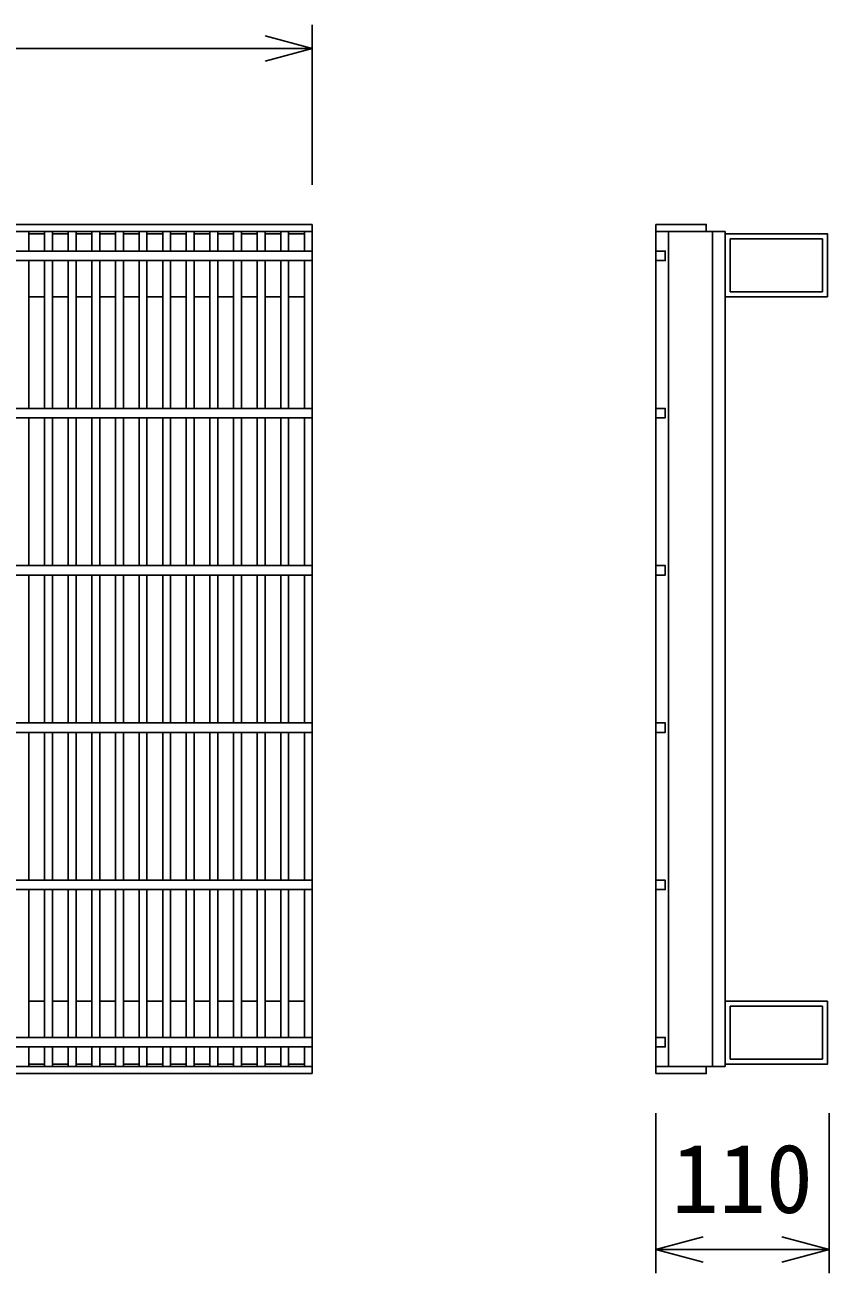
# Model space of a CAD drawing. Units: millimetres, scale not verified. Extents: x -33600 to 33600, y -11880 to 11880.
# Drawn here: x -20798 to -20288, y -7326 to -6532 of the extents above; entities that cross this region are included whole.
import ezdxf
from ezdxf.enums import TextEntityAlignment as Align

# ---------------------------------------------------------------- set-up
doc = ezdxf.new("R2010")
doc.units = ezdxf.units.MM
doc.header["$LTSCALE"] = 40
doc.layers.add('0-0_DIM', color=7, linetype='Continuous', lineweight=25)
doc.layers.add('0-2_HATCH', color=6, linetype='Continuous', lineweight=25)
doc.styles.add('ＭＳ ゴシック', font='')
doc.styles.get('ＭＳ ゴシック').set_extended_font_data('MS Gothic')

msp = doc.modelspace()

# ---------------------------------------------------------------- linework, layer by layer
at = {"layer": '0-0_DIM'}
for p, q in [((-20615.84, -6633.78), (-20615.84, -6532.19)), ((-20615.84, -6547.19), (-21610.84, -6547.19)), ((-20397.5, -7224.22), (-20397.5, -7325.81)), ((-20287.5, -7224.22), (-20287.5, -7325.81)), ((-20287.5, -7310.81), (-20397.5, -7310.81))]:
    msp.add_line(p, q, dxfattribs=at)
for points in [[(-20645.84, -6555.23), (-20615.84, -6547.19), (-20645.84, -6539.15)], [(-20367.5, -7318.85), (-20397.5, -7310.81), (-20367.5, -7302.77)], [(-20317.5, -7302.77), (-20287.5, -7310.81), (-20317.5, -7318.85)]]:
    msp.add_lwpolyline(points, dxfattribs=at)
at = {"layer": '0-2_HATCH'}
for p, q in [((-20615.84, -6659), (-21610.84, -6659)), ((-20615.84, -6663.5), (-21610.84, -6663.5)), ((-20795.84, -6663.5), (-20795.84, -6676)), ((-20785.84, -6665), (-20795.84, -6665)), ((-20785.84, -6663.5), (-20785.84, -6676)), ((-20780.84, -6663.5), (-20780.84, -6676)), ((-20770.84, -6665), (-20780.84, -6665)), ((-20770.84, -6663.5), (-20770.84, -6676)), ((-20765.84, -6663.5), (-20765.84, -6676)), ((-20755.84, -6665), (-20765.84, -6665)), ((-20755.84, -6663.5), (-20755.84, -6676)), ((-20750.84, -6663.5), (-20750.84, -6676)), ((-20740.84, -6665), (-20750.84, -6665)), ((-20740.84, -6663.5), (-20740.84, -6676)), ((-20735.84, -6663.5), (-20735.84, -6676)), ((-20725.84, -6665), (-20735.84, -6665)), ((-20725.84, -6663.5), (-20725.84, -6676)), ((-20720.84, -6663.5), (-20720.84, -6676)), ((-20710.84, -6665), (-20720.84, -6665)), ((-20710.84, -6663.5), (-20710.84, -6676)), ((-20705.84, -6663.5), (-20705.84, -6676)), ((-20695.84, -6665), (-20705.84, -6665)), ((-20695.84, -6663.5), (-20695.84, -6676)), ((-20690.84, -6663.5), (-20690.84, -6676)), ((-20680.84, -6665), (-20690.84, -6665)), ((-20680.84, -6663.5), (-20680.84, -6676)), ((-20675.84, -6663.5), (-20675.84, -6676)), ((-20665.84, -6665), (-20675.84, -6665)), ((-20665.84, -6663.5), (-20665.84, -6676)), ((-20660.84, -6663.5), (-20660.84, -6676)), ((-20650.84, -6665), (-20660.84, -6665)), ((-20650.84, -6663.5), (-20650.84, -6676)), ((-20645.84, -6663.5), (-20645.84, -6676)), ((-20635.84, -6665), (-20645.84, -6665)), ((-20635.84, -6663.5), (-20635.84, -6676)), ((-20630.84, -6663.5), (-20630.84, -6676)), ((-20620.84, -6665), (-20630.84, -6665)), ((-20620.84, -6663.5), (-20620.84, -6676)), ((-20615.84, -6659), (-20615.84, -7199)), ((-20397.5, -6659), (-20397.5, -7199)), ((-20397.5, -6663.5), (-20353.5, -6663.5)), ((-20389.5, -7194.5), (-20389.5, -6663.5)), ((-20361.5, -7194.5), (-20361.5, -6663.5)), ((-20353.5, -7194.5), (-20353.5, -6663.5)), ((-20615.84, -6676), (-21610.84, -6676)), ((-21610.84, -6682), (-20615.84, -6682)), ((-20795.84, -6776), (-20795.84, -6682)), ((-20785.84, -6776), (-20785.84, -6682)), ((-20780.84, -6776), (-20780.84, -6682)), ((-20770.84, -6776), (-20770.84, -6682)), ((-20765.84, -6776), (-20765.84, -6682)), ((-20755.84, -6776), (-20755.84, -6682)), ((-20750.84, -6776), (-20750.84, -6682)), ((-20740.84, -6776), (-20740.84, -6682)), ((-20735.84, -6776), (-20735.84, -6682)), ((-20725.84, -6776), (-20725.84, -6682)), ((-20720.84, -6776), (-20720.84, -6682)), ((-20710.84, -6776), (-20710.84, -6682)), ((-20705.84, -6776), (-20705.84, -6682)), ((-20695.84, -6776), (-20695.84, -6682)), ((-20690.84, -6776), (-20690.84, -6682)), ((-20680.84, -6776), (-20680.84, -6682)), ((-20675.84, -6776), (-20675.84, -6682)), ((-20665.84, -6776), (-20665.84, -6682)), ((-20660.84, -6776), (-20660.84, -6682)), ((-20650.84, -6776), (-20650.84, -6682)), ((-20645.84, -6776), (-20645.84, -6682)), ((-20635.84, -6776), (-20635.84, -6682)), ((-20630.84, -6776), (-20630.84, -6682)), ((-20620.84, -6776), (-20620.84, -6682)), ((-20785.84, -6705), (-20795.84, -6705)), ((-20770.84, -6705), (-20780.84, -6705)), ((-20755.84, -6705), (-20765.84, -6705)), ((-20740.84, -6705), (-20750.84, -6705)), ((-20725.84, -6705), (-20735.84, -6705)), ((-20710.84, -6705), (-20720.84, -6705)), ((-20695.84, -6705), (-20705.84, -6705)), ((-20680.84, -6705), (-20690.84, -6705)), ((-20665.84, -6705), (-20675.84, -6705)), ((-20650.84, -6705), (-20660.84, -6705)), ((-20635.84, -6705), (-20645.84, -6705)), ((-20620.84, -6705), (-20630.84, -6705)), ((-20615.84, -6776), (-21610.84, -6776)), ((-21610.84, -6782), (-20615.84, -6782)), ((-20795.84, -6876), (-20795.84, -6782)), ((-20785.84, -6876), (-20785.84, -6782)), ((-20780.84, -6876), (-20780.84, -6782)), ((-20770.84, -6876), (-20770.84, -6782)), ((-20765.84, -6876), (-20765.84, -6782)), ((-20755.84, -6876), (-20755.84, -6782)), ((-20750.84, -6876), (-20750.84, -6782)), ((-20740.84, -6876), (-20740.84, -6782)), ((-20735.84, -6876), (-20735.84, -6782)), ((-20725.84, -6876), (-20725.84, -6782)), ((-20720.84, -6876), (-20720.84, -6782)), ((-20710.84, -6876), (-20710.84, -6782)), ((-20705.84, -6876), (-20705.84, -6782)), ((-20695.84, -6876), (-20695.84, -6782)), ((-20690.84, -6876), (-20690.84, -6782)), ((-20680.84, -6876), (-20680.84, -6782)), ((-20675.84, -6876), (-20675.84, -6782)), ((-20665.84, -6876), (-20665.84, -6782)), ((-20660.84, -6876), (-20660.84, -6782)), ((-20650.84, -6876), (-20650.84, -6782)), ((-20645.84, -6876), (-20645.84, -6782)), ((-20635.84, -6876), (-20635.84, -6782)), ((-20630.84, -6876), (-20630.84, -6782)), ((-20620.84, -6876), (-20620.84, -6782)), ((-20615.84, -6876), (-21610.84, -6876)), ((-21610.84, -6882), (-20615.84, -6882)), ((-20795.84, -6976), (-20795.84, -6882)), ((-20785.84, -6976), (-20785.84, -6882)), ((-20780.84, -6976), (-20780.84, -6882)), ((-20770.84, -6976), (-20770.84, -6882)), ((-20765.84, -6976), (-20765.84, -6882)), ((-20755.84, -6976), (-20755.84, -6882)), ((-20750.84, -6976), (-20750.84, -6882)), ((-20740.84, -6976), (-20740.84, -6882)), ((-20735.84, -6976), (-20735.84, -6882)), ((-20725.84, -6976), (-20725.84, -6882)), ((-20720.84, -6976), (-20720.84, -6882)), ((-20710.84, -6976), (-20710.84, -6882)), ((-20705.84, -6976), (-20705.84, -6882)), ((-20695.84, -6976), (-20695.84, -6882)), ((-20690.84, -6976), (-20690.84, -6882)), ((-20680.84, -6976), (-20680.84, -6882)), ((-20675.84, -6976), (-20675.84, -6882)), ((-20665.84, -6976), (-20665.84, -6882)), ((-20660.84, -6976), (-20660.84, -6882)), ((-20650.84, -6976), (-20650.84, -6882)), ((-20645.84, -6976), (-20645.84, -6882)), ((-20635.84, -6976), (-20635.84, -6882)), ((-20630.84, -6976), (-20630.84, -6882)), ((-20620.84, -6976), (-20620.84, -6882)), ((-20615.84, -6976), (-21610.84, -6976)), ((-21610.84, -6982), (-20615.84, -6982)), ((-20795.84, -7076), (-20795.84, -6982)), ((-20785.84, -7076), (-20785.84, -6982)), ((-20780.84, -7076), (-20780.84, -6982)), ((-20770.84, -7076), (-20770.84, -6982)), ((-20765.84, -7076), (-20765.84, -6982)), ((-20755.84, -7076), (-20755.84, -6982)), ((-20750.84, -7076), (-20750.84, -6982)), ((-20740.84, -7076), (-20740.84, -6982)), ((-20735.84, -7076), (-20735.84, -6982)), ((-20725.84, -7076), (-20725.84, -6982)), ((-20720.84, -7076), (-20720.84, -6982)), ((-20710.84, -7076), (-20710.84, -6982)), ((-20705.84, -7076), (-20705.84, -6982)), ((-20695.84, -7076), (-20695.84, -6982)), ((-20690.84, -7076), (-20690.84, -6982)), ((-20680.84, -7076), (-20680.84, -6982)), ((-20675.84, -7076), (-20675.84, -6982)), ((-20665.84, -7076), (-20665.84, -6982)), ((-20660.84, -7076), (-20660.84, -6982)), ((-20650.84, -7076), (-20650.84, -6982)), ((-20645.84, -7076), (-20645.84, -6982)), ((-20635.84, -7076), (-20635.84, -6982)), ((-20630.84, -7076), (-20630.84, -6982)), ((-20620.84, -7076), (-20620.84, -6982)), ((-20615.84, -7076), (-21610.84, -7076)), ((-21610.84, -7082), (-20615.84, -7082)), ((-20795.84, -7176), (-20795.84, -7082)), ((-20785.84, -7176), (-20785.84, -7082)), ((-20780.84, -7176), (-20780.84, -7082)), ((-20770.84, -7176), (-20770.84, -7082)), ((-20765.84, -7176), (-20765.84, -7082)), ((-20755.84, -7176), (-20755.84, -7082)), ((-20750.84, -7176), (-20750.84, -7082)), ((-20740.84, -7176), (-20740.84, -7082)), ((-20735.84, -7176), (-20735.84, -7082)), ((-20725.84, -7176), (-20725.84, -7082)), ((-20720.84, -7176), (-20720.84, -7082)), ((-20710.84, -7176), (-20710.84, -7082)), ((-20705.84, -7176), (-20705.84, -7082)), ((-20695.84, -7176), (-20695.84, -7082)), ((-20690.84, -7176), (-20690.84, -7082)), ((-20680.84, -7176), (-20680.84, -7082)), ((-20675.84, -7176), (-20675.84, -7082)), ((-20665.84, -7176), (-20665.84, -7082)), ((-20660.84, -7176), (-20660.84, -7082)), ((-20650.84, -7176), (-20650.84, -7082)), ((-20645.84, -7176), (-20645.84, -7082)), ((-20635.84, -7176), (-20635.84, -7082)), ((-20630.84, -7176), (-20630.84, -7082)), ((-20620.84, -7176), (-20620.84, -7082)), ((-20785.84, -7153), (-20795.84, -7153)), ((-20770.84, -7153), (-20780.84, -7153)), ((-20755.84, -7153), (-20765.84, -7153)), ((-20740.84, -7153), (-20750.84, -7153)), ((-20725.84, -7153), (-20735.84, -7153)), ((-20710.84, -7153), (-20720.84, -7153)), ((-20695.84, -7153), (-20705.84, -7153)), ((-20680.84, -7153), (-20690.84, -7153)), ((-20665.84, -7153), (-20675.84, -7153)), ((-20650.84, -7153), (-20660.84, -7153)), ((-20635.84, -7153), (-20645.84, -7153)), ((-20620.84, -7153), (-20630.84, -7153)), ((-20615.84, -7176), (-21610.84, -7176)), ((-21610.84, -7182), (-20615.84, -7182)), ((-20795.84, -7194.5), (-20795.84, -7182)), ((-20785.84, -7194.5), (-20785.84, -7182)), ((-20780.84, -7194.5), (-20780.84, -7182)), ((-20770.84, -7194.5), (-20770.84, -7182)), ((-20765.84, -7194.5), (-20765.84, -7182)), ((-20755.84, -7194.5), (-20755.84, -7182)), ((-20750.84, -7194.5), (-20750.84, -7182)), ((-20740.84, -7194.5), (-20740.84, -7182)), ((-20735.84, -7194.5), (-20735.84, -7182)), ((-20725.84, -7194.5), (-20725.84, -7182)), ((-20720.84, -7194.5), (-20720.84, -7182)), ((-20710.84, -7194.5), (-20710.84, -7182)), ((-20705.84, -7194.5), (-20705.84, -7182)), ((-20695.84, -7194.5), (-20695.84, -7182)), ((-20690.84, -7194.5), (-20690.84, -7182)), ((-20680.84, -7194.5), (-20680.84, -7182)), ((-20675.84, -7194.5), (-20675.84, -7182)), ((-20665.84, -7194.5), (-20665.84, -7182)), ((-20660.84, -7194.5), (-20660.84, -7182)), ((-20650.84, -7194.5), (-20650.84, -7182)), ((-20645.84, -7194.5), (-20645.84, -7182)), ((-20635.84, -7194.5), (-20635.84, -7182)), ((-20630.84, -7194.5), (-20630.84, -7182)), ((-20620.84, -7194.5), (-20620.84, -7182)), ((-20615.84, -7194.5), (-21610.84, -7194.5)), ((-20785.84, -7193), (-20795.84, -7193)), ((-20770.84, -7193), (-20780.84, -7193)), ((-20755.84, -7193), (-20765.84, -7193)), ((-20740.84, -7193), (-20750.84, -7193)), ((-20725.84, -7193), (-20735.84, -7193)), ((-20710.84, -7193), (-20720.84, -7193)), ((-20695.84, -7193), (-20705.84, -7193)), ((-20680.84, -7193), (-20690.84, -7193)), ((-20665.84, -7193), (-20675.84, -7193)), ((-20650.84, -7193), (-20660.84, -7193)), ((-20635.84, -7193), (-20645.84, -7193)), ((-20620.84, -7193), (-20630.84, -7193)), ((-20397.5, -7194.5), (-20353.5, -7194.5)), ((-20615.84, -7199), (-21610.84, -7199))]:
    msp.add_line(p, q, dxfattribs=at)
for points in [[(-20397.5, -6659), (-20365.5, -6659), (-20365.5, -6663.5)], [(-20397.5, -6676), (-20391.5, -6676), (-20391.5, -6682), (-20397.5, -6682)], [(-20397.5, -6776), (-20391.5, -6776), (-20391.5, -6782), (-20397.5, -6782)], [(-20397.5, -6876), (-20391.5, -6876), (-20391.5, -6882), (-20397.5, -6882)], [(-20397.5, -6976), (-20391.5, -6976), (-20391.5, -6982), (-20397.5, -6982)], [(-20397.5, -7076), (-20391.5, -7076), (-20391.5, -7082), (-20397.5, -7082)], [(-20397.5, -7176), (-20391.5, -7176), (-20391.5, -7182), (-20397.5, -7182)], [(-20397.5, -7199), (-20365.5, -7199), (-20365.5, -7194.5)]]:
    msp.add_lwpolyline(points, dxfattribs=at)
for points in [[(-20353.5, -6665), (-20288.5, -6665), (-20288.5, -6705), (-20353.5, -6705)], [(-20350.3, -6668.2), (-20291.7, -6668.2), (-20291.7, -6701.8), (-20350.3, -6701.8)], [(-20353.5, -7193), (-20288.5, -7193), (-20288.5, -7153), (-20353.5, -7153)], [(-20350.3, -7189.8), (-20291.7, -7189.8), (-20291.7, -7156.2), (-20350.3, -7156.2)]]:
    msp.add_lwpolyline(points, close=True, dxfattribs=at)

# ---------------------------------------------------------------- texts
at = {"layer": '0-0_DIM', "style": 'ＭＳ ゴシック'}
msp.add_text('110', height=43.99, dxfattribs=at).set_placement((-20387.5, -7300.81), align=Align.BOTTOM_LEFT)

doc.saveas('drawing.dxf')
